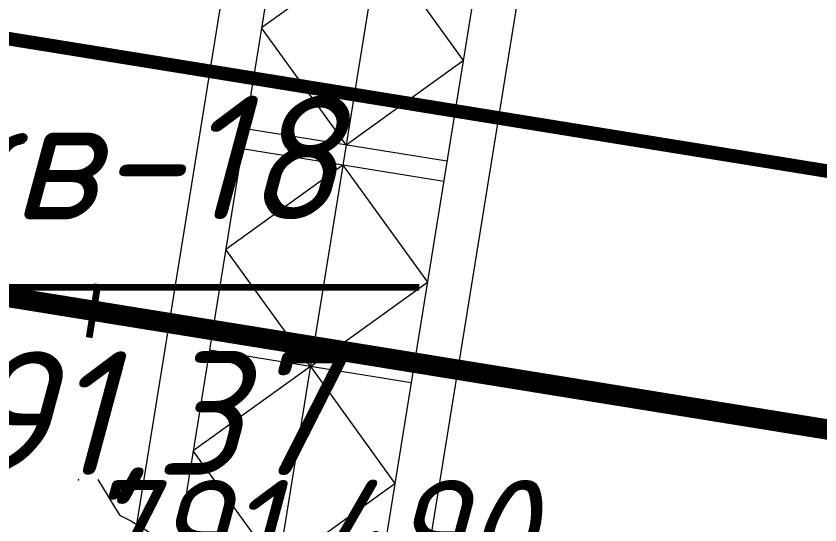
# Model space of a CAD drawing. Header units: metres. Extents: x 629572 to 645168, y 4785785 to 4790166.
# Drawn here: x 634668.23 to 634680.04, y 4788203.33 to 4788210.81 of the extents above; entities that cross this region are included whole.
import ezdxf

# ---------------------------------------------------------------- set-up
doc = ezdxf.new("R2010")
doc.units = ezdxf.units.M
for name, pattern in [('Сплошная', [0]), ('Сплошная_0_50', [0]), ('Штрихпунктирная 2', [10, 5, -2.5, 0, -2.5])]:
    doc.linetypes.add(name, pattern=pattern)
doc.layers.get('0').update_dxf_attribs({"linetype": 'CONTINUOUS'})
for name, color, linetype in [('АД ось слева_9м', 7, 'CONTINUOUS'), ('Выработки', 7, 'CONTINUOUS'), ('Горизонтали', 7, 'CONTINUOUS'), ('Дорожные полосы', 7, 'CONTINUOUS'), ('КМ 26+730', 7, 'CONTINUOUS'), ('Нурсултан', 7, 'CONTINUOUS'), ('Пикет произвольный (плюсовка)_KDP', 7, 'CONTINUOUS')]:
    doc.layers.add(name, color=color, linetype=linetype)
doc.styles.add('ISOCPEUR', font='isocpeui.ttf')

# ---------------------------------------------------------------- blocks, each defined once
blk = doc.blocks.new('Риска для шага 20 м_KDPкрасный_255_4294967295')
at = {"color": 1, "linetype": 'Continuous', "lineweight": 0, "true_color": 0xff0000, "const_width": 0.1, "flags": 128}
blk.add_lwpolyline([(0, 0.4), (0, -0.4)], dxfattribs=at)
at = {"color": 7, "style": 'ISOCPEUR', "flags": 1}
for tag in ['X', 'Имя объекта CREDO-III', 'Код объекта CREDO-III', 'Y']:
    blk.add_attdef(tag, (0, 0), '', height=2.5, dxfattribs=at)

msp = doc.modelspace()

# ---------------------------------------------------------------- linework, layer by layer
at = {"layer": 'АД ось слева_9м', "color": 1, "linetype": 'Штрихпунктирная 2', "lineweight": 0, "true_color": 0xff0000, "const_width": 0.3, "flags": 128}
msp.add_lwpolyline([(640034.337, 4789067.944, 0.02474), (639810.355, 4788955.085), (639724.253, 4788906.219, -0.017749), (639596.568, 4788839.628), (638712.155, 4788417.607, -0.024507), (638440.2, 4788303.837), (638256.383, 4788237.319, 0.008008), (638136.772, 4788191.856), (638136.772, 4788191.856), (638136.695, 4788191.825), (638136.695, 4788191.825, -0.009799), (637971.281, 4788129.63), (637971.281, 4788129.63), (637971.277, 4788129.628), (637971.277, 4788129.628, -0.032099), (637723.09, 4788059.369), (637723.089, 4788059.368, -0.014854), (637369.479, 4787994.295), (637135.498, 4787958.386), (637135.498, 4787958.386, 0.001264), (637025.372, 4787941.2), (637025.372, 4787941.2), (637025.372, 4787941.2), (637025.372, 4787941.2, -0.002776), (636826.751, 4787910.818), (636826.751, 4787910.818), (636826.746, 4787910.817), (636826.746, 4787910.817), (636820.561, 4787909.907), (636814.372, 4787908.998), (636808.179, 4787908.094), (636801.982, 4787907.196), (636795.779, 4787906.308), (636789.571, 4787905.431), (636783.358, 4787904.568), (636777.139, 4787903.722), (636770.914, 4787902.895), (636764.683, 4787902.089), (636758.445, 4787901.307), (636752.2, 4787900.551), (636745.948, 4787899.824), (636739.689, 4787899.129), (636733.423, 4787898.467), (636727.15, 4787897.842, -0.062513), (636475.682, 4787905.031), (636469.455, 4787906.013), (636463.237, 4787907.032), (636457.028, 4787908.084), (636450.828, 4787909.166), (636444.636, 4787910.277), (636438.453, 4787911.414), (636432.278, 4787912.575), (636426.11, 4787913.757), (636419.949, 4787914.957), (636413.796, 4787916.173), (636407.648, 4787917.403), (636401.507, 4787918.644), (636395.37, 4787919.894), (636389.239, 4787921.151), (636383.112, 4787922.412), (636376.989, 4787923.674), (636376.44, 4787923.787), (636376.44, 4787923.787, 0.011051), (636059.774, 4787981.834), (636059.774, 4787981.834), (635773.194, 4788027.844), (635773.194, 4788027.844, -0.00032), (635722.697, 4788035.984), (635722.697, 4788035.984), (634281.952, 4788269.183), (634281.952, 4788269.183, -0.000471), (634207.537, 4788281.3), (634207.537, 4788281.3), (634184.804, 4788285.024)], format="xyb", dxfattribs=at)
at = {"layer": 'Выработки', "color": 251, "linetype": 'Continuous', "lineweight": 0, "const_width": 0.1, "flags": 128}
msp.add_lwpolyline([(634664.63, 4788206.82), (634674.151, 4788206.82)], dxfattribs=at)
at = {"layer": 'Горизонтали', "color": 34, "linetype": 'Сплошная', "lineweight": 0, "true_color": 0xa55200, "elevation": 791.5, "flags": 128}
for points in [[(634669.426, 4788203.995), (634669.479, 4788203.908), (634669.691, 4788203.562), (634669.744, 4788203.475)], [(634669.744, 4788203.475), (634669.776, 4788203.458), (634669.922, 4788203.381), (634669.929, 4788203.377), (634670.154, 4788203.239), (634671.203, 4788202.492), (634671.648, 4788202.169), (634673.638, 4788200.736), (634674.381, 4788200.227), (634675.052, 4788199.792), (634675.16, 4788199.725), (634675.209, 4788199.694), (634675.264, 4788199.659), (634675.267, 4788199.657), (634675.276, 4788199.652)]]:
    msp.add_lwpolyline(points, dxfattribs=at)
at = {"layer": 'Дорожные полосы', "color": 5, "linetype": 'Сплошная_0_50', "lineweight": 0, "true_color": 0x0000ff, "const_width": 0.2, "flags": 128}
for points in [[(634284.147, 4788272.627), (635551.335, 4788067.519), (635650.122, 4788051.986), (635679.72, 4788047.195), (635723.318, 4788039.937), (635723.32, 4788039.936), (635723.322, 4788039.936, 0.00032), (635773.773, 4788031.57), (635773.775, 4788031.57), (635773.777, 4788031.569), (635778.376, 4788030.81), (636060.369, 4787985.536, -0.011051), (636377.198, 4787927.46), (636377.747, 4787927.347), (636383.868, 4787926.085), (636389.992, 4787924.825), (636396.122, 4787923.568), (636402.253, 4787922.319), (636408.388, 4787921.079), (636414.528, 4787919.851), (636420.672, 4787918.636), (636426.822, 4787917.438), (636432.977, 4787916.259), (636439.139, 4787915.101), (636445.307, 4787913.967), (636451.482, 4787912.859), (636457.664, 4787911.779), (636463.853, 4787910.731), (636470.05, 4787909.716), (636476.249, 4787908.737, 0.051613), (636683.176, 4787898.317)], [(634283.578, 4788268.92), (635550.744, 4788063.816), (635649.531, 4788048.282), (635679.113, 4788043.494), (635722.702, 4788036.238), (635722.704, 4788036.237), (635722.706, 4788036.237, 0.00032), (635773.162, 4788027.87), (635773.164, 4788027.87), (635773.166, 4788027.869), (635777.773, 4788027.108), (636059.774, 4787981.834, -0.011051), (636376.44, 4787923.787), (636376.989, 4787923.674), (636383.111, 4787922.412), (636389.237, 4787921.152), (636395.371, 4787919.894), (636401.507, 4787918.644), (636407.649, 4787917.403), (636413.796, 4787916.173), (636419.95, 4787914.957), (636426.11, 4787913.756), (636432.278, 4787912.575), (636438.453, 4787911.414), (636444.637, 4787910.277), (636450.828, 4787909.166), (636457.028, 4787908.083), (636463.237, 4787907.032), (636469.455, 4787906.013), (636475.671, 4787905.032, 0.051614), (636683.374, 4787894.573)]]:
    msp.add_lwpolyline(points, format="xyb", dxfattribs=at)
at = {"layer": 'КМ 26+730', "color": 7, "linetype": 'Сплошная', "lineweight": 0, "flags": 128}
for points in [[(634678.946, 4788245.281), (634669.118, 4788184.396)], [(634676.025, 4788236.599), (634669.077, 4788193.556)], [(634678.987, 4788236.121), (634672.038, 4788193.078)], [(634673.554, 4788211.877), (634671.834, 4788210.635)], [(634673.554, 4788211.877), (634674.795, 4788210.157)], [(634673.076, 4788208.915), (634671.834, 4788210.635)], [(634673.076, 4788208.915), (634674.795, 4788210.157)], [(634674.556, 4788208.676), (634671.595, 4788209.154)], [(634674.509, 4788208.38), (634671.547, 4788208.858)], [(634673.028, 4788208.619), (634671.308, 4788207.377)], [(634673.028, 4788208.619), (634674.269, 4788206.899)], [(634672.55, 4788205.657), (634671.308, 4788207.377)], [(634672.55, 4788205.657), (634674.269, 4788206.899)], [(634674.03, 4788205.418), (634671.069, 4788205.896)], [(634672.55, 4788205.657), (634670.83, 4788204.415)], [(634672.55, 4788205.657), (634673.791, 4788203.937)], [(634672.072, 4788202.696), (634670.83, 4788204.415)], [(634672.072, 4788202.696), (634673.791, 4788203.937)]]:
    msp.add_lwpolyline(points, dxfattribs=at)
msp.add_lwpolyline([(634675.383, 4788236.702), (634668.435, 4788193.66), (634672.68, 4788192.974), (634679.628, 4788236.017), (634675.383, 4788236.702)], close=True, dxfattribs=at)
at = {"layer": 'Нурсултан', "color": 7, "lineweight": 0}
msp.add_point((634669.141, 4788203.989, 4.813), dxfattribs=at)

# ---------------------------------------------------------------- block references
at = {"layer": 'Пикет произвольный (плюсовка)_KDP', "color": 7, "linetype": 'Continuous', "rotation": 170.805827}
msp.add_blockref('Риска для шага 20 м_KDPкрасный_255_4294967295', (634669.364, 4788206.477), dxfattribs=at)

# ---------------------------------------------------------------- texts
at = {"layer": 'Выработки', "color": 251, "char_height": 1.819, "attachment_point": 7, "style": 'ISOCPEUR'}
for s, insert in [('Скв-18', (634665.68, 4788207.82)), ('791,37', (634666.111, 4788203.637))]:
    msp.add_mtext(s, dxfattribs=dict(at, insert=insert))
at = {"layer": 'Нурсултан', "color": 251, "insert": (634669.141, 4788203.989, 4.813), "char_height": 1.5, "attachment_point": 1, "style": 'ISOCPEUR'}
msp.add_mtext('791,490', dxfattribs=at)

doc.saveas('drawing.dxf')
